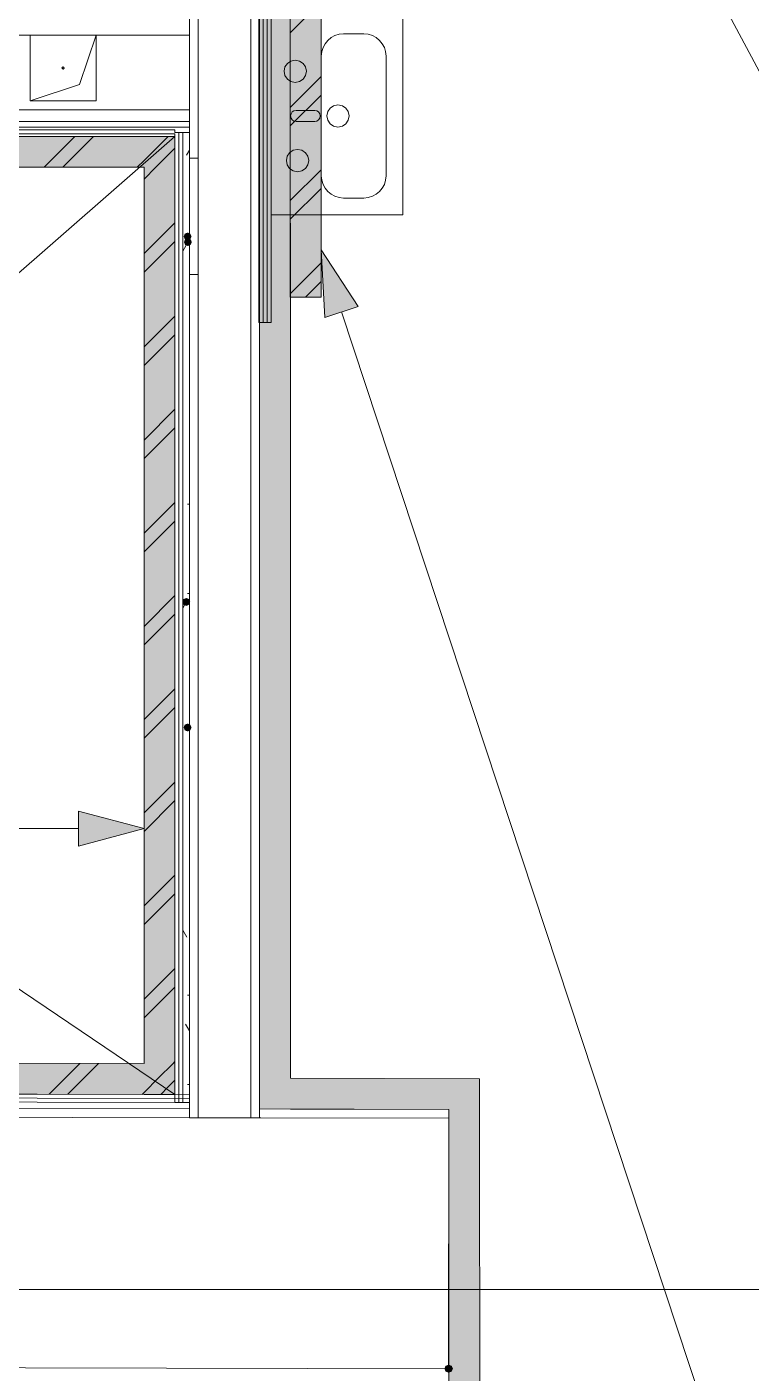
# Model space of a CAD drawing. Header units: millimetres. Extents: x -546 to 1681, y -650 to 1730.
# Drawn here: x 437.18 to 453.67, y 415.47 to 446.11 of the extents above; entities that cross this region are included whole.
import ezdxf

# ---------------------------------------------------------------- set-up
doc = ezdxf.new("R2010")
doc.units = ezdxf.units.MM

msp = doc.modelspace()

# ---------------------------------------------------------------- hatches: boundary and pattern name
at = {"true_color": 0xf1d696}
h = msp.add_hatch(color=41, dxfattribs=at)
h.dxf.hatch_style = 2
h.paths.add_polyline_path([(443.175, 461.126), (443.178, 422.176), (442.478, 422.178), (442.475, 461.133)])
at = {"true_color": 0xfd8379}
h = msp.add_hatch(color=11, dxfattribs=at)
h.dxf.hatch_style = 2
h.paths.add_polyline_path([(443.176, 447.954), (443.876, 447.954), (443.876, 439.954), (443.176, 439.954)])
at = {"true_color": 0xcccccc}
h = msp.add_hatch(color=254, dxfattribs=at)
h.dxf.hatch_style = 2
h.paths.add_polyline_path([(439.847, 443.614), (439.847, 442.914), (431.591, 442.914), (431.591, 443.614)])
h = msp.add_hatch(color=254, dxfattribs=at)
h.dxf.hatch_style = 2
h.paths.add_polyline_path([(439.847, 442.914), (439.847, 443.614), (440.547, 443.614)])
h = msp.add_hatch(color=254, dxfattribs=at)
h.dxf.hatch_style = 2
h.paths.add_polyline_path([(439.847, 442.914), (440.547, 443.614), (440.547, 442.914)])
h = msp.add_hatch(color=254, dxfattribs=at)
h.dxf.hatch_style = 2
h.paths.add_polyline_path([(439.847, 442.914), (440.547, 442.914), (440.547, 422.509), (439.847, 422.51)])
h = msp.add_hatch(color=7)
h.dxf.hatch_style = 2
h.paths.add_polyline_path([(440.837, 441.427), (440.773, 441.401), (440.747, 441.337), (440.773, 441.274), (440.837, 441.247), (440.9, 441.274), (440.927, 441.337), (440.9, 441.401)])
h = msp.add_hatch(color=7)
h.dxf.hatch_style = 2
h.paths.add_polyline_path([(440.844, 441.3), (440.78, 441.274), (440.754, 441.21), (440.78, 441.147), (440.844, 441.12), (440.907, 441.147), (440.934, 441.21), (440.907, 441.274)])
at = {"true_color": 0x0077b0}
h = msp.add_hatch(color=144, dxfattribs=at)
h.dxf.hatch_style = 2
h.paths.add_polyline_path([(443.876, 441.036), (444.725, 439.744), (443.965, 439.493)])
h = msp.add_hatch(color=7)
h.dxf.hatch_style = 2
h.paths.add_polyline_path([(440.808, 433.109), (440.744, 433.083), (440.718, 433.019), (440.744, 432.956), (440.808, 432.929), (440.871, 432.956), (440.898, 433.019), (440.871, 433.083)])
h = msp.add_hatch(color=7)
h.dxf.hatch_style = 2
h.paths.add_polyline_path([(440.837, 430.251), (440.773, 430.225), (440.747, 430.161), (440.773, 430.098), (440.837, 430.071), (440.9, 430.098), (440.927, 430.161), (440.9, 430.225)])
h = msp.add_hatch(color=144, dxfattribs=at)
h.dxf.hatch_style = 2
h.paths.add_polyline_path([(439.847, 427.859), (438.354, 427.459), (438.354, 428.259)])
at = {"true_color": 0xcccccc}
h = msp.add_hatch(color=254, dxfattribs=at)
h.dxf.hatch_style = 2
h.paths.add_polyline_path([(439.847, 422.51), (439.847, 421.81), (412.358, 421.866), (412.358, 422.566)])
h = msp.add_hatch(color=254, dxfattribs=at)
h.dxf.hatch_style = 2
h.paths.add_polyline_path([(440.547, 421.809), (439.847, 421.81), (439.847, 422.51)])
h = msp.add_hatch(color=254, dxfattribs=at)
h.dxf.hatch_style = 2
h.paths.add_polyline_path([(439.847, 422.51), (440.547, 422.509), (440.547, 421.809)])
at = {"true_color": 0xf1d696}
h = msp.add_hatch(color=41, dxfattribs=at)
h.dxf.hatch_style = 2
h.paths.add_polyline_path([(442.479, 421.479), (442.478, 422.178), (443.178, 422.176)])
h = msp.add_hatch(color=41, dxfattribs=at)
h.dxf.hatch_style = 2
h.paths.add_polyline_path([(443.178, 422.176), (443.178, 421.476), (442.478, 421.478)])
h = msp.add_hatch(color=41, dxfattribs=at)
h.dxf.hatch_style = 2
h.paths.add_polyline_path([(446.787, 422.168), (446.787, 421.468), (443.178, 421.476), (443.178, 422.176)])
h = msp.add_hatch(color=41, dxfattribs=at)
h.dxf.hatch_style = 2
h.paths.add_polyline_path([(446.787, 422.168), (447.487, 422.167), (446.787, 421.468)])
h = msp.add_hatch(color=41, dxfattribs=at)
h.dxf.hatch_style = 2
h.paths.add_polyline_path([(446.787, 421.468), (447.487, 422.167), (447.487, 421.467)])
h = msp.add_hatch(color=41, dxfattribs=at)
h.dxf.hatch_style = 2
h.paths.add_polyline_path([(447.488, 415.016), (446.788, 415.016), (446.787, 421.468), (447.487, 421.467)])
h = msp.add_hatch(color=7)
h.dxf.hatch_style = 2
h.paths.add_polyline_path([(446.789, 415.476), (446.852, 415.503), (446.879, 415.566), (446.852, 415.63), (446.789, 415.656), (446.775, 415.656), (446.711, 415.63), (446.685, 415.566), (446.711, 415.503), (446.775, 415.476)])

# ---------------------------------------------------------------- linework, layer by layer
at = {"color": 7, "lineweight": 0}
for points in [[(442.475, 461.133), (442.478, 421.478)], [(443.178, 422.176), (443.175, 461.126)], [(441.077, 421.278), (441.077, 450.383)], [(442.277, 450.383), (442.277, 437.478)], [(442.477, 421.278), (442.477, 450.383)], [(443.176, 447.954), (443.176, 439.954)], [(443.876, 439.954), (443.876, 447.954)], [(442.459, 447.383), (442.459, 439.383)], [(442.559, 439.383), (442.559, 447.383)], [(442.649, 439.383), (442.649, 447.383)], [(442.739, 439.383), (442.739, 447.383)], [(440.877, 446.488), (440.877, 421.278)], [(443.176, 445.974), (443.876, 446.674)], [(445.739, 441.831), (445.739, 446.331)], [(445.739, 441.831), (445.739, 446.331)], [(411.127, 445.923), (440.877, 445.923)], [(437.252, 444.423), (437.252, 445.923)], [(437.252, 445.923), (437.252, 444.423)], [(438.752, 445.923), (438.377, 444.798)], [(438.752, 445.923), (438.752, 444.423)], [(438.752, 444.423), (438.752, 445.923)], [(443.882, 445.442), (443.892, 445.545), (443.922, 445.64), (443.968, 445.726), (444.03, 445.801), (444.105, 445.864), (444.192, 445.91), (444.287, 445.94), (444.39, 445.95)], [(444.85, 445.95), (444.39, 445.95)], [(444.85, 445.95), (444.952, 445.94), (445.048, 445.91), (445.134, 445.864), (445.209, 445.801), (445.271, 445.726), (445.318, 445.64), (445.347, 445.545), (445.358, 445.442)], [(443.289, 444.843), (443.19, 444.863), (443.109, 444.918), (443.055, 444.998), (443.035, 445.097), (443.055, 445.196), (443.109, 445.277), (443.19, 445.331), (443.289, 445.351)], [(443.289, 445.351), (443.388, 445.331), (443.469, 445.277), (443.523, 445.196), (443.543, 445.097), (443.523, 444.998), (443.469, 444.918), (443.388, 444.863), (443.289, 444.843)], [(443.882, 445.442), (443.882, 444.208)], [(445.358, 442.72), (445.358, 445.442)], [(437.977, 445.173), (438.002, 445.198), (438.027, 445.173)], [(437.977, 445.173), (437.99, 445.195)], [(438.027, 445.173), (438.002, 445.148), (437.977, 445.173)], [(438.026, 445.167), (438.002, 445.148), (437.99, 445.151)], [(438.002, 445.198), (438.026, 445.18)], [(443.176, 444.277), (443.876, 444.977)], [(438.377, 444.798), (437.252, 444.423)], [(438.752, 444.423), (437.252, 444.423)], [(437.252, 444.423), (438.752, 444.423)], [(443.176, 443.853), (443.876, 444.553)], [(444.262, 443.827), (444.163, 443.847), (444.082, 443.902), (444.028, 443.982), (444.008, 444.081), (444.028, 444.18), (444.082, 444.261), (444.163, 444.315), (444.262, 444.335)], [(444.262, 444.335), (444.361, 444.315), (444.442, 444.261), (444.496, 444.18), (444.516, 444.081), (444.496, 443.982), (444.442, 443.902), (444.361, 443.847), (444.262, 443.827)], [(440.877, 444.223), (411.127, 444.223)], [(443.31, 443.954), (443.26, 443.964), (443.22, 443.992), (443.193, 444.032), (443.183, 444.081), (443.193, 444.131), (443.22, 444.171), (443.26, 444.198), (443.31, 444.208)], [(443.31, 444.208), (443.731, 444.208)], [(443.731, 444.208), (443.78, 444.198), (443.82, 444.171), (443.848, 444.131), (443.858, 444.081), (443.848, 444.032), (443.82, 443.992), (443.78, 443.964), (443.731, 443.954)], [(411.127, 443.953), (440.877, 443.953)], [(411.127, 443.823), (440.877, 443.823)], [(440.547, 443.764), (431.127, 443.764)], [(440.547, 443.704), (440.547, 443.764)], [(440.877, 443.704), (440.547, 443.704)], [(440.637, 443.704), (440.637, 421.628)], [(440.727, 443.704), (440.727, 421.628)], [(443.31, 443.954), (443.731, 443.954)], [(443.882, 443.954), (443.882, 442.72)], [(427.436, 432.161), (440.547, 443.614)], [(440.547, 443.674), (431.127, 443.674)], [(431.127, 443.614), (440.547, 443.614)], [(439.847, 443.614), (431.591, 443.614)], [(437.571, 442.914), (438.271, 443.614)], [(437.995, 442.914), (438.695, 443.614)], [(439.847, 443.069), (440.392, 443.614)], [(440.547, 443.614), (439.847, 443.614)], [(440.547, 443.614), (440.547, 443.674)], [(440.547, 443.614), (440.547, 421.628)], [(440.547, 421.809), (440.547, 443.614)], [(440.116, 442.914), (440.547, 443.345)], [(440.877, 443.299), (440.813, 443.188)], [(441.077, 443.122), (440.877, 443.122)], [(443.341, 442.811), (443.242, 442.831), (443.161, 442.886), (443.107, 442.966), (443.087, 443.065), (443.107, 443.164), (443.161, 443.245), (443.242, 443.299), (443.341, 443.319)], [(443.341, 443.319), (443.44, 443.299), (443.521, 443.245), (443.575, 443.164), (443.595, 443.065), (443.575, 442.966), (443.521, 442.886), (443.44, 442.831), (443.341, 442.811)], [(431.591, 442.914), (439.847, 442.914)], [(439.692, 442.914), (439.847, 443.069)], [(439.847, 442.645), (440.116, 442.914)], [(439.847, 442.914), (439.847, 422.51)], [(443.176, 442.156), (443.876, 442.856)], [(444.39, 442.212), (444.287, 442.223), (444.192, 442.252), (444.105, 442.299), (444.03, 442.361), (443.968, 442.436), (443.922, 442.523), (443.892, 442.618), (443.882, 442.72)], [(445.358, 442.72), (445.347, 442.618), (445.318, 442.523), (445.271, 442.436), (445.209, 442.361), (445.134, 442.299), (445.048, 442.252), (444.952, 442.223), (444.85, 442.212)], [(443.176, 441.732), (443.876, 442.432)], [(444.39, 442.212), (444.85, 442.212)], [(439.847, 440.948), (440.547, 441.648)], [(442.739, 441.831), (445.739, 441.831)], [(442.739, 441.831), (445.739, 441.831)], [(440.837, 441.337), (440.877, 441.337)], [(439.847, 440.524), (440.547, 441.224)], [(440.844, 441.21), (440.727, 441.007)], [(443.176, 440.035), (443.876, 440.735)], [(440.877, 440.471), (441.077, 440.471)], [(443.52, 439.954), (443.876, 440.31)], [(443.176, 439.954), (443.876, 439.954)], [(439.847, 438.827), (440.547, 439.527)], [(439.847, 438.402), (440.547, 439.102)], [(442.459, 439.383), (442.739, 439.383)], [(439.847, 436.705), (440.547, 437.405)], [(442.277, 437.478), (442.277, 421.278)], [(439.847, 436.281), (440.547, 436.981)], [(439.847, 434.584), (440.547, 435.284)], [(440.837, 435.241), (440.877, 435.241)], [(439.847, 434.16), (440.547, 434.86)], [(439.847, 432.463), (440.547, 433.163)], [(440.808, 433.019), (440.727, 432.879)], [(440.837, 433.209), (440.877, 433.209)], [(439.847, 432.039), (440.547, 432.739)], [(439.847, 430.341), (440.547, 431.041)], [(427.436, 430.661), (440.547, 421.809)], [(439.847, 429.917), (440.547, 430.617)], [(440.837, 430.161), (440.877, 430.161)], [(439.847, 428.22), (440.547, 428.92)], [(439.847, 427.796), (440.547, 428.496)], [(439.847, 426.099), (440.547, 426.799)], [(439.847, 425.675), (440.547, 426.375)], [(440.82, 425.387), (440.727, 425.547)], [(439.847, 423.977), (440.547, 424.677)], [(439.847, 423.553), (440.547, 424.253)], [(440.837, 424.065), (440.877, 424.065)], [(440.877, 423.256), (440.788, 423.41)], [(439.847, 422.51), (412.358, 422.566)], [(440.5, 422.509), (440.547, 422.556)], [(437.684, 421.815), (438.383, 422.513)], [(438.108, 421.814), (438.806, 422.512)], [(440.174, 422.183), (440.5, 422.509)], [(439.847, 421.856), (440.174, 422.183)], [(440.225, 421.809), (440.386, 421.971)], [(440.386, 421.971), (440.547, 422.132)], [(440.837, 422.033), (440.877, 422.033)], [(447.487, 422.167), (443.178, 422.176)], [(447.487, 422.167), (447.487, 421.467)], [(411.658, 421.868), (439.847, 421.81)], [(440.878, 421.808), (433.938, 421.822)], [(440.878, 421.718), (433.938, 421.732)], [(440.877, 421.628), (433.938, 421.642)], [(439.801, 421.81), (439.847, 421.856)], [(440.547, 421.809), (439.847, 421.81)], [(440.547, 421.628), (440.877, 421.628)], [(440.877, 421.478), (440.878, 421.808)], [(440.878, 421.478), (433.937, 421.492)], [(440.877, 421.278), (440.878, 421.478)], [(442.478, 421.478), (442.477, 421.278)], [(446.787, 421.468), (442.478, 421.478)], [(442.478, 421.478), (443.178, 421.476)], [(443.178, 421.476), (446.787, 421.468)], [(446.787, 421.268), (446.787, 421.468)], [(446.787, 421.468), (446.788, 415.016)], [(447.488, 414.316), (447.487, 421.467)], [(433.937, 421.292), (446.787, 421.266)], [(440.877, 421.278), (441.077, 421.278)], [(441.077, 421.278), (442.277, 421.278)], [(442.277, 421.278), (442.477, 421.278)], [(442.477, 421.278), (446.787, 421.268)], [(446.775, 415.566), (446.787, 421.266)], [(187.211, 417.371), (863.726, 417.371)], [(433.925, 415.592), (446.775, 415.566)], [(446.775, 415.566), (433.925, 415.592)], [(446.788, 415.366), (446.789, 415.566)]]:
    msp.add_lwpolyline(points, dxfattribs=at)
at = {"color": 144, "lineweight": 0, "true_color": 0x0077b0}
for points in [[(463.959, 426.229), (449.167, 453.846)], [(443.876, 441.036), (444.724, 439.744)], [(443.876, 441.036), (443.965, 439.493)], [(444.724, 439.744), (443.965, 439.493)], [(444.345, 439.619), (456.359, 403.257)], [(438.354, 427.459), (438.354, 428.259)], [(439.847, 427.859), (438.354, 428.259)], [(438.354, 427.859), (436.706, 427.859)], [(439.847, 427.859), (438.354, 427.459)]]:
    msp.add_lwpolyline(points, dxfattribs=at)

doc.saveas('drawing.dxf')
